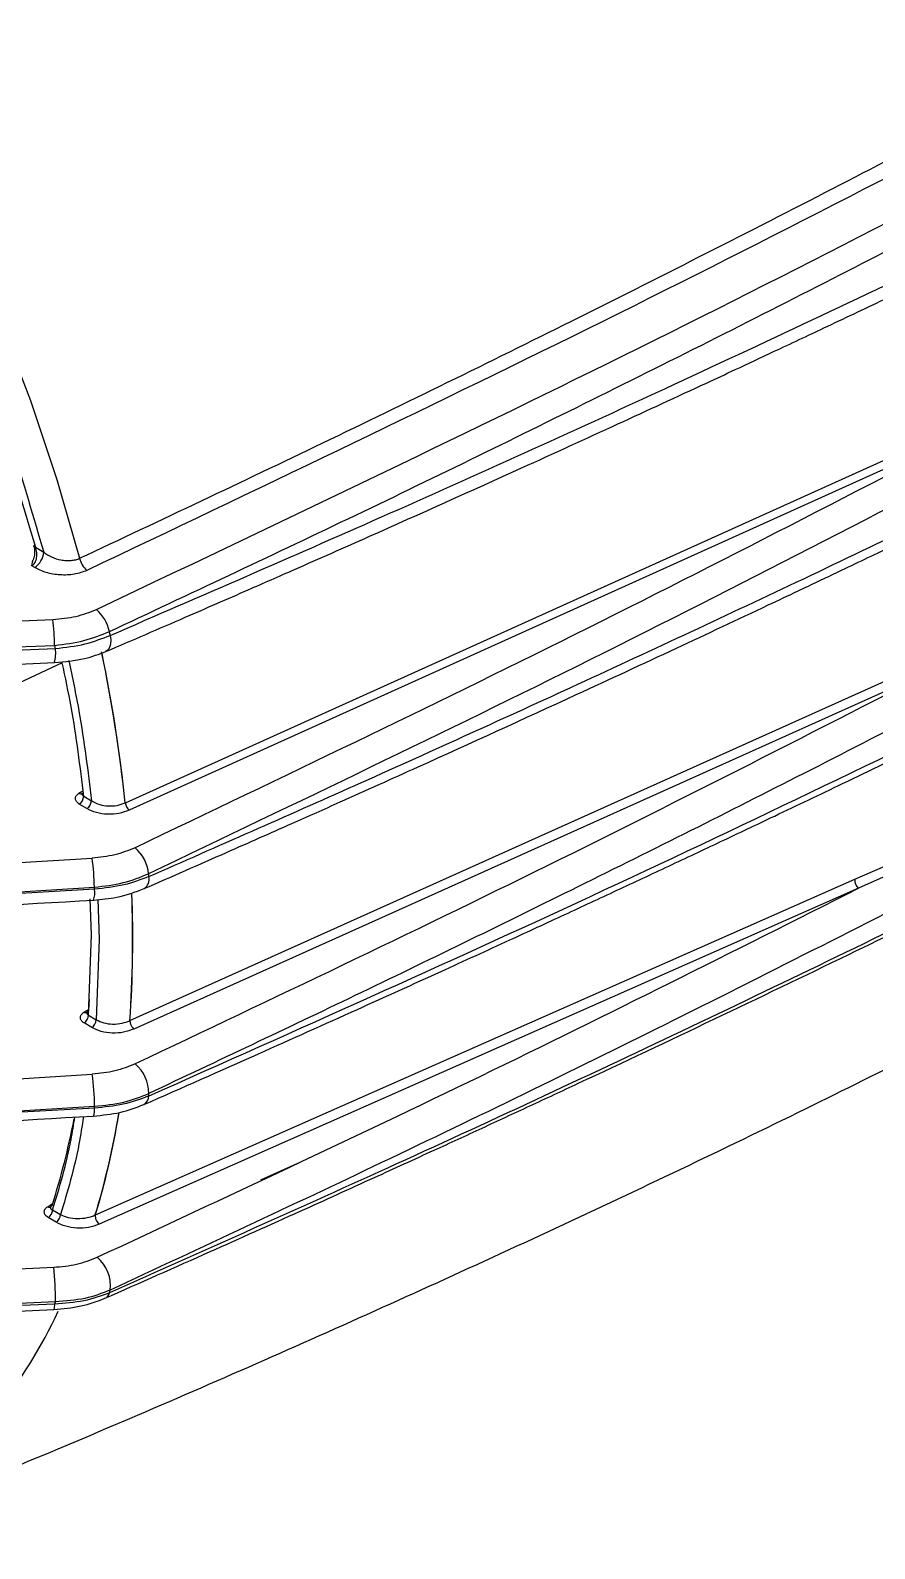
# Model space of a CAD drawing. Extents: x 7 to 135, y 1 to 99.
# Drawn here: x 16.467 to 18.466, y 8.553 to 12.145 of the extents above; entities that cross this region are included whole.
import ezdxf

# ---------------------------------------------------------------- set-up
doc = ezdxf.new("R2010")
doc.units = 0
doc.header["$MEASUREMENT"] = 0
doc.layers.add('OBJECT', color=7, linetype='CONTINUOUS')

msp = doc.modelspace()

# ---------------------------------------------------------------- linework, layer by layer
at = {"layer": 'OBJECT'}
for p, q in [((16.692, 10.3174), (18.7625, 11.252)), ((18.7714, 11.2346), (16.7009, 10.3001)), ((16.4793, 10.9222), (16.4986, 10.9106)), ((16.4709, 10.8781), (16.4731, 10.8908)), ((16.4773, 10.8742), (16.4709, 10.8781)), ((15.5264, 10.7092), (16.5206, 10.7514)), ((15.5298, 10.6509), (16.5246, 10.6901)), ((15.5317, 10.6444), (16.5264, 10.6826)), ((16.7029, 9.8021), (18.6375, 10.6713)), ((16.5427, 10.6489), (15.5492, 10.1844)), ((18.6465, 10.6516), (16.7119, 9.7822)), ((16.5822, 10.34), (16.5916, 10.3459)), ((16.601, 10.3039), (16.5828, 10.3147)), ((16.5888, 10.3401), (16.5897, 10.3396)), ((16.5934, 10.3329), (16.6116, 10.322)), ((18.4193, 10.1369), (18.6357, 10.2312)), ((18.6418, 10.2117), (18.428, 10.1152)), ((15.6444, 10.1275), (16.6133, 10.1866)), ((16.6211, 9.3423), (18.4193, 10.1369)), ((15.6497, 10.0596), (16.6186, 10.1179)), ((16.619, 10.113), (15.6498, 10.059)), ((18.428, 10.1152), (16.6297, 9.3201)), ((16.6118, 10.005), (16.6088, 10.0902)), ((16.6266, 10.0886), (16.6298, 9.9946)), ((16.6049, 9.8148), (16.6118, 10.005)), ((16.6298, 9.9946), (16.623, 9.804)), ((16.6065, 9.8523), (16.6047, 9.8268)), ((16.5939, 9.8218), (16.6048, 9.8285)), ((16.6049, 9.8148), (16.623, 9.804)), ((16.6124, 9.7859), (16.5943, 9.7967)), ((16.7027, 9.802), (16.7027, 9.8011)), ((16.7029, 9.8012), (16.7029, 9.8021)), ((15.6445, 9.6163), (16.6137, 9.6752)), ((16.6186, 9.5952), (15.6497, 9.5394)), ((15.6498, 9.5399), (16.619, 9.5996)), ((17.1068, 9.4672), (17.0117, 9.4246)), ((16.5081, 9.3618), (16.5199, 9.369)), ((16.5199, 9.3544), (16.5386, 9.3432)), ((16.6209, 9.3422), (16.6206, 9.339)), ((16.6208, 9.3391), (16.6211, 9.3423)), ((16.528, 9.325), (16.5093, 9.3362)), ((15.5284, 9.1744), (16.5223, 9.2185)), ((16.5246, 9.1315), (15.5296, 9.0865)), ((16.5264, 9.137), (15.5317, 9.0908))]:
    msp.add_line(p, q, dxfattribs=at)
at = {"layer": 'OBJECT', "flags": 128}
for points in [[(14.7243, 13.5876), (14.8685, 13.4876), (15.0113, 13.3771), (15.1522, 13.2565), (15.2904, 13.1265), (15.4254, 12.9876), (15.5564, 12.8405), (15.6829, 12.6858), (15.8043, 12.5244), (15.92, 12.3569), (16.0295, 12.1841), (16.1323, 12.0068), (16.2279, 11.8259), (16.3159, 11.6421), (16.3958, 11.4564), (16.4673, 11.2696), (16.53, 11.0825), (16.5837, 10.8961)], [(16.4793, 10.9222), (16.4775, 10.9226), (16.4763, 10.9232), (16.4756, 10.924), (16.4753, 10.9249), (16.4757, 10.926), (16.4766, 10.9272), (16.4773, 10.9279)], [(16.6563, 10.7137), (16.6575, 10.7029), (16.657, 10.6932), (16.6548, 10.6852), (16.6511, 10.6792), (16.6461, 10.6756)], [(16.6047, 9.8268), (16.6044, 9.8248), (16.6037, 9.823), (16.6027, 9.8217), (16.6013, 9.8208), (16.5997, 9.8203), (16.5979, 9.8203), (16.596, 9.8208), (16.5939, 9.8218)]]:
    msp.add_lwpolyline(points, dxfattribs=at)
at = {"layer": 'OBJECT'}
for centre, radius, start, end in [((16.4518, 10.9136), 0.0469, 302.9821, 356.3245), ((16.6354, 10.9076), 0.0529, 192.5832, 229.5118), ((15.9059, 10.6806), 0.6188, 0.8778, 6.5723), ((16.5629, 10.7043), 0.0931, 11.4602, 49.4008), ((12.3911, 9.7149), 4.3805, 13.1801, 13.302), ((12.3404, 9.6884), 4.3025, 13.3595, 13.4619), ((16.4363, 10.671), 0.0908, 346.2758, 7.3505), ((13.0112, 9.9238), 3.7015, 6.1021, 11.7042), ((13.0418, 9.9286), 3.6708, 6.0795, 11.6626), ((16.5868, 10.3467), 0.0081, 234.7177, 287.4792), ((16.57, 10.3344), 0.0235, 303.0907, 356.3167), ((16.5882, 10.3235), 0.0235, 303.0908, 356.3167), ((16.6544, 10.1402), 0.0933, 5.8364, 49.5591), ((16.1065, 10.1127), 0.5121, 0.5777, 8.2984), ((16.7218, 10.1368), 0.0267, 303.1638, 13.6533), ((13.3162, 9.8617), 3.4431, 4.6877, 4.7986), ((18.4452, 10.1346), 0.0259, 174.8825, 228.6871), ((16.5693, 10.1046), 0.0504, 339.8744, 9.5505), ((13.2594, 9.833), 3.3712, 4.7642, 4.8471), ((13.9232, 9.994), 2.7861, 356.0479, 2.2631), ((13.9522, 9.9937), 2.7574, 356.0161, 2.2567), ((16.5815, 9.8163), 0.0235, 303.0905, 356.3168), ((16.5996, 9.8055), 0.0235, 303.0903, 356.317), ((16.7091, 9.7876), 0.0158, 113.0133, 113.9686), ((16.1049, 9.6012), 0.5141, 359.8232, 8.2684), ((16.6565, 9.6301), 0.0912, 359.7368, 49.7768), ((14.1999, 9.8604), 2.5582, 354.6894, 354.8246), ((16.5841, 9.5899), 0.0349, 337.0598, 8.8431), ((14.1266, 9.8295), 2.5029, 354.6301, 354.7311), ((16.7255, 9.6226), 0.0217, 298.8731, 2.8357), ((14.7922, 9.9134), 1.8114, 342.3601, 349.0582), ((14.7616, 9.901), 1.9414, 343.2731, 350.5533), ((14.7627, 9.9008), 1.9406, 343.2722, 350.5029), ((16.5129, 9.3686), 0.00829, 235.172, 285.696), ((16.4965, 9.3559), 0.0235, 303.0904, 356.3169), ((16.5152, 9.3447), 0.0235, 303.0905, 356.3168), ((16.6259, 9.3304), 0.0128, 111.7928, 112.9522), ((16.5697, 9.1751), 0.0872, 353.0165, 50.2446), ((15.8921, 9.1457), 0.6344, 359.2103, 6.591), ((14.9373, 9.7162), 1.8054, 341.9855, 342.2059), ((16.4972, 9.1285), 0.0276, 339.0537, 6.3797), ((14.8517, 9.685), 1.7621, 341.6963, 341.8819), ((16.6366, 9.1616), 0.0179, 292.9432, 347.9643), ((15.4688, 9.61), 1.1738, 308.0178, 335.0355)]:
    msp.add_arc(centre, radius, start, end, dxfattribs=at)
for points, knots in [([(14.6888, 13.5159), (14.7524, 13.4722), (14.8807, 13.384), (15.0715, 13.2263), (15.2609, 13.0492), (15.4464, 12.8521), (15.6254, 12.6373), (15.7947, 12.408), (15.952, 12.1672), (16.0954, 11.9179), (16.2228, 11.6645), (16.3329, 11.4105), (16.4265, 11.1587), (16.4747, 10.9929), (16.4986, 10.9106)], [0, 0, 0, 0, 0.080321, 0.16194, 0.244772, 0.329378, 0.414487, 0.5, 0.585518, 0.670628, 0.755228, 0.838066, 0.919682, 1, 1, 1, 1]), ([(15.6143, 12.6226), (15.6782, 12.538), (15.8063, 12.3681), (15.98, 12.0933), (16.1378, 11.8072), (16.275, 11.5133), (16.3919, 11.2167), (16.4502, 11.0201), (16.4793, 10.9222)], [0, 0, 0, 0, 0.165461, 0.332207, 0.5, 0.667784, 0.834534, 1, 1, 1, 1]), ([(16.5837, 10.8961), (16.7762, 10.9867), (17.1681, 11.1713), (17.7566, 11.4602), (18.3421, 11.7564), (18.9184, 12.0588), (19.3158, 12.2714), (19.5225, 12.3869), (19.5438, 12.3989)], [0, 0, 0, 0, 0.1891529, 0.3851664, 0.5880463, 0.7814733, 0.9774271, 1, 1, 1, 1]), ([(19.5743, 12.3813), (19.3641, 12.2647), (18.7814, 11.9415), (17.7923, 11.4347), (16.9979, 11.0564), (16.601, 10.8674)], [0, 0, 0, 0, 0.220185, 0.61043, 1, 1, 1, 1]), ([(16.6235, 10.775), (17.029, 10.9677), (17.8404, 11.3533), (18.8545, 11.8723), (19.4531, 12.2041), (19.6716, 12.3251)], [0, 0, 0, 0, 0.388118, 0.776745, 1, 1, 1, 1]), ([(16.6541, 10.7228), (16.843, 10.8114), (17.2273, 10.9916), (17.8042, 11.2734), (18.3781, 11.5621), (18.9437, 11.8566), (19.4031, 12.1017), (19.6744, 12.2526), (19.7639, 12.3024)], [0, 0, 0, 0, 0.176451, 0.358939, 0.547468, 0.727662, 0.91017, 1, 1, 1, 1]), ([(16.6563, 10.7137), (16.8711, 10.8068), (17.3131, 10.9982), (17.9836, 11.3016), (18.4343, 11.5152), (18.6657, 11.6248)], [0, 0, 0, 0, 0.315, 0.648332, 1, 1, 1, 1]), ([(16.6461, 10.6756), (16.7088, 10.7026), (16.8213, 10.751), (16.9699, 10.8158), (17.0854, 10.8665), (17.1812, 10.9088), (17.361, 10.9885), (17.5873, 11.0901), (17.8527, 11.2113), (18.021, 11.289), (18.1443, 11.3464), (18.2371, 11.3898), (18.3547, 11.4451), (18.4969, 11.5124), (18.5996, 11.5616), (18.6551, 11.5882)], [0, 0, 0, 0, 0.091691, 0.164514, 0.218476, 0.261777, 0.30597, 0.484367, 0.5981, 0.703041, 0.737311, 0.783982, 0.843319, 0.915325, 1, 1, 1, 1]), ([(18.7714, 11.2346), (18.4344, 11.06), (17.7603, 10.7106), (17.0634, 10.3777), (16.7149, 10.2112)], [0, 0, 0, 0, 0.499931, 1, 1, 1, 1]), ([(18.8301, 11.1871), (18.4865, 11.0088), (17.8038, 10.6546), (17.0978, 10.3172), (16.7471, 10.1497)], [0, 0, 0, 0, 0.50338, 1, 1, 1, 1]), ([(16.7477, 10.1431), (16.9106, 10.2147), (17.2462, 10.3621), (17.7572, 10.5944), (18.2916, 10.8432), (18.6517, 11.0171), (18.8363, 11.1063)], [0, 0, 0, 0, 0.22962, 0.472827, 0.72962, 1, 1, 1, 1]), ([(16.7363, 10.1144), (16.8015, 10.143), (16.9185, 10.1942), (17.073, 10.2627), (17.1931, 10.3162), (17.2927, 10.3609), (17.4796, 10.4452), (17.7149, 10.5525), (17.9908, 10.6805), (18.1657, 10.7626), (18.2938, 10.8232), (18.3903, 10.869), (18.5125, 10.9274), (18.6603, 10.9985), (18.7671, 11.0504), (18.8247, 11.0784)], [0, 0, 0, 0, 0.09169, 0.164513, 0.218477, 0.261778, 0.305971, 0.48437, 0.598102, 0.703044, 0.737312, 0.783982, 0.843318, 0.915323, 1, 1, 1, 1]), ([(16.4709, 10.8781), (16.4722, 10.8791), (16.4748, 10.8811), (16.478, 10.8855), (16.4806, 10.891), (16.4826, 10.8992), (16.4829, 10.9102), (16.4805, 10.9182), (16.4793, 10.9222)], [0, 0, 0, 0, 0.115729, 0.237005, 0.365058, 0.500933, 0.749862, 1, 1, 1, 1]), ([(16.4754, 10.9243), (16.4762, 10.9198), (16.4779, 10.911), (16.4766, 10.8989), (16.4737, 10.8931), (16.4726, 10.8911)], [0, 0, 0, 0, 0.402242, 0.791314, 1, 1, 1, 1]), ([(16.4986, 10.9106), (16.5046, 10.9066), (16.5165, 10.8986), (16.5357, 10.8926), (16.5517, 10.8906), (16.5636, 10.8909), (16.5745, 10.8925), (16.5807, 10.8949), (16.5837, 10.8961)], [0, 0, 0, 0, 0.250259, 0.499689, 0.634038, 0.761572, 0.8832, 1, 1, 1, 1]), ([(16.601, 10.8674), (16.5913, 10.8638), (16.5719, 10.8568), (16.537, 10.8558), (16.5037, 10.8612), (16.4861, 10.8699), (16.4773, 10.8742)], [0, 0, 0, 0, 0.2497048, 0.4994827, 0.7493641, 1, 1, 1, 1]), ([(16.5206, 10.7514), (16.5392, 10.7531), (16.5764, 10.7564), (16.6078, 10.7688), (16.6235, 10.775)], [0, 0, 0, 0, 0.4986885, 1, 1, 1, 1]), ([(16.6436, 9.1451), (16.7268, 9.1819), (16.8813, 9.2501), (17.094, 9.3456), (17.2705, 9.4257), (17.4141, 9.4913), (17.5366, 9.5478), (17.6504, 9.6005), (17.8337, 9.6861), (18.0861, 9.8052), (18.3893, 9.9508), (18.6733, 10.0896), (18.9306, 10.2171), (19.1301, 10.3173), (19.2839, 10.3954), (19.4104, 10.46), (19.5668, 10.5404), (19.7527, 10.6371), (19.901, 10.7147), (19.9867, 10.7604), (20.0011, 10.7681)], [0, 0, 0, 0, 0.0716549, 0.133072, 0.1842613, 0.2252304, 0.2583967, 0.2915069, 0.3251454, 0.4197217, 0.5146636, 0.5952211, 0.6745814, 0.7469768, 0.7764192, 0.8149243, 0.8627754, 0.9199758, 0.9865308, 1, 1, 1, 1]), ([(20.0011, 10.776), (19.7962, 10.6683), (19.3739, 10.4465), (18.7166, 10.1172), (18.0333, 9.7866), (17.3454, 9.4656), (16.8814, 9.2591), (16.6541, 9.1579)], [0, 0, 0, 0, 0.190637, 0.392769, 0.598173, 0.803117, 1, 1, 1, 1]), ([(16.5246, 10.6901), (16.5484, 10.693), (16.5953, 10.6988), (16.6347, 10.7149), (16.6541, 10.7228)], [0, 0, 0, 0, 0.506802, 1, 1, 1, 1]), ([(16.5264, 10.6826), (16.5503, 10.6854), (16.5972, 10.6911), (16.6368, 10.7063), (16.6563, 10.7137)], [0, 0, 0, 0, 0.50905, 1, 1, 1, 1]), ([(16.5246, 10.6494), (16.5488, 10.6516), (16.5922, 10.6555), (16.6296, 10.6694), (16.6461, 10.6756)], [0, 0, 0, 0, 0.559422, 1, 1, 1, 1]), ([(15.5302, 10.6082), (15.6803, 10.614), (16.0119, 10.6266), (16.3432, 10.6413), (16.5246, 10.6494)], [0, 0, 0, 0, 0.452475, 1, 1, 1, 1]), ([(16.5934, 10.3329), (16.5851, 10.4031), (16.5727, 10.507), (16.55, 10.6141), (16.5427, 10.6489)], [0, 0, 0, 0, 0.676025, 1, 1, 1, 1]), ([(16.5581, 10.654), (16.5665, 10.614), (16.5903, 10.5014), (16.6033, 10.3923), (16.6116, 10.322)], [0, 0, 0, 0, 0.35548, 1, 1, 1, 1]), ([(18.6465, 10.6516), (18.3295, 10.4893), (17.6958, 10.1647), (17.0421, 9.8546), (16.7154, 9.6997)], [0, 0, 0, 0, 0.500229, 1, 1, 1, 1]), ([(18.8363, 10.6642), (18.6517, 10.5684), (18.2916, 10.3817), (17.7572, 10.1145), (17.2462, 9.865), (16.9106, 9.7066), (16.7477, 9.6296)], [0, 0, 0, 0, 0.27038, 0.527173, 0.77038, 1, 1, 1, 1]), ([(16.736, 9.6036), (16.8264, 9.6435), (16.9955, 9.7181), (17.2299, 9.8233), (17.4282, 9.9132), (17.5918, 9.9881), (17.7304, 10.0521), (17.856, 10.1104), (17.979, 10.1679), (18.1035, 10.2265), (18.2407, 10.2915), (18.4027, 10.3688), (18.5993, 10.4635), (18.7416, 10.533), (18.8188, 10.5707)], [0, 0, 0, 0, 0.127673, 0.238652, 0.332946, 0.410559, 0.472851, 0.532128, 0.591338, 0.650482, 0.712496, 0.790612, 0.886445, 1, 1, 1, 1]), ([(16.7471, 9.6236), (17.0978, 9.7798), (17.8038, 10.0943), (18.4865, 10.4245), (18.8301, 10.5906)], [0, 0, 0, 0, 0.49662, 1, 1, 1, 1]), ([(16.5828, 10.3147), (16.5804, 10.3166), (16.5754, 10.3203), (16.5732, 10.3273), (16.575, 10.3344), (16.5798, 10.3382), (16.5822, 10.34)], [0, 0, 0, 0, 0.250073, 0.499952, 0.749382, 1, 1, 1, 1]), ([(16.5889, 10.3402), (16.589, 10.3393), (16.5893, 10.3376), (16.5909, 10.3351), (16.5925, 10.3337), (16.5934, 10.3329)], [0, 0, 0, 0, 0.3381521, 0.6351799, 1, 1, 1, 1]), ([(16.6116, 10.322), (16.618, 10.3188), (16.6295, 10.3129), (16.6515, 10.3095), (16.6732, 10.3104), (16.6856, 10.315), (16.6917, 10.3173)], [0, 0, 0, 0, 0.275543, 0.500051, 0.755367, 1, 1, 1, 1]), ([(16.692, 10.3174), (16.6922, 10.3158), (16.6927, 10.3126), (16.6949, 10.3076), (16.6977, 10.303), (16.6999, 10.301), (16.7009, 10.3001)], [0, 0, 0, 0, 0.241912, 0.499999, 0.758085, 1, 1, 1, 1]), ([(16.7009, 10.3001), (16.6931, 10.2971), (16.6776, 10.2913), (16.6497, 10.2897), (16.6224, 10.2935), (16.6082, 10.3004), (16.601, 10.3039)], [0, 0, 0, 0, 0.249736, 0.499486, 0.749259, 1, 1, 1, 1]), ([(16.7149, 10.2112), (16.6993, 10.2049), (16.6684, 10.1924), (16.6316, 10.1886), (16.6133, 10.1866)], [0, 0, 0, 0, 0.501551, 1, 1, 1, 1]), ([(16.6186, 10.1179), (16.642, 10.1206), (16.6886, 10.1259), (16.7277, 10.1418), (16.7471, 10.1497)], [0, 0, 0, 0, 0.503406, 1, 1, 1, 1]), ([(16.7477, 10.1431), (16.7286, 10.1357), (16.6894, 10.1207), (16.6428, 10.1156), (16.619, 10.113)], [0, 0, 0, 0, 0.488528, 1, 1, 1, 1]), ([(18.6657, 10.1443), (18.4343, 10.0264), (17.9836, 9.7969), (17.3131, 9.4706), (16.8711, 9.2646), (16.6563, 9.1645)], [0, 0, 0, 0, 0.351668, 0.685, 1, 1, 1, 1]), ([(16.6166, 10.0873), (16.6353, 10.089), (16.6782, 10.093), (16.7154, 10.1067), (16.7363, 10.1144)], [0, 0, 0, 0, 0.436516, 1, 1, 1, 1]), ([(16.6255, 9.2422), (16.9296, 9.384), (17.5394, 9.6684), (18.1313, 9.966), (18.428, 10.1152)], [0, 0, 0, 0, 0.4987517, 1, 1, 1, 1]), ([(15.6474, 10.0324), (15.7936, 10.0406), (16.1167, 10.0588), (16.4397, 10.0772), (16.6166, 10.0873)], [0, 0, 0, 0, 0.452472, 1, 1, 1, 1]), ([(15.9566, 8.5527), (16.1428, 8.6281), (16.5305, 8.7852), (17.1153, 9.0385), (17.7116, 9.3094), (18.2895, 9.5843), (18.6659, 9.7746), (18.8469, 9.8661)], [0, 0, 0, 0, 0.190242, 0.396208, 0.602397, 0.808775, 1, 1, 1, 1]), ([(16.5943, 9.7967), (16.5919, 9.7985), (16.587, 9.8021), (16.5848, 9.8092), (16.5868, 9.8162), (16.5916, 9.8199), (16.5939, 9.8218)], [0, 0, 0, 0, 0.250044, 0.499886, 0.749259, 1, 1, 1, 1]), ([(16.6047, 9.8268), (16.6035, 9.8259), (16.6011, 9.824), (16.6002, 9.8207), (16.6011, 9.818), (16.6028, 9.8161), (16.6042, 9.8152), (16.6049, 9.8148)], [0, 0, 0, 0, 0.247048, 0.499453, 0.726375, 0.857452, 1, 1, 1, 1]), ([(16.7119, 9.7822), (16.7042, 9.7793), (16.6887, 9.7735), (16.661, 9.7719), (16.6337, 9.7755), (16.6195, 9.7824), (16.6124, 9.7859)], [0, 0, 0, 0, 0.249768, 0.499525, 0.749279, 1, 1, 1, 1]), ([(16.623, 9.804), (16.6287, 9.8014), (16.6401, 9.796), (16.6622, 9.7933), (16.6845, 9.795), (16.6968, 9.7998), (16.7027, 9.802)], [0, 0, 0, 0, 0.250493, 0.500021, 0.76271, 1, 1, 1, 1]), ([(16.7029, 9.8012), (16.7031, 9.7996), (16.7033, 9.7971), (16.7044, 9.7934), (16.7056, 9.7906), (16.7071, 9.7879), (16.7091, 9.7849), (16.7108, 9.7833), (16.7119, 9.7822)], [0, 0, 0, 0, 0.242729, 0.372404, 0.504164, 0.635316, 0.763247, 1, 1, 1, 1]), ([(16.7154, 9.6997), (16.6998, 9.6934), (16.6688, 9.6809), (16.632, 9.6771), (16.6137, 9.6752)], [0, 0, 0, 0, 0.50157, 1, 1, 1, 1]), ([(16.619, 9.5996), (16.6428, 9.6019), (16.6894, 9.6064), (16.7286, 9.622), (16.7477, 9.6296)], [0, 0, 0, 0, 0.5114722, 1, 1, 1, 1]), ([(16.6162, 9.5763), (16.6377, 9.5784), (16.6807, 9.5827), (16.7175, 9.5966), (16.736, 9.6036)], [0, 0, 0, 0, 0.498801, 1, 1, 1, 1]), ([(16.7471, 9.6236), (16.7277, 9.6163), (16.6886, 9.6016), (16.642, 9.5974), (16.6186, 9.5952)], [0, 0, 0, 0, 0.496594, 1, 1, 1, 1]), ([(15.6474, 9.5212), (15.7935, 9.5295), (16.1165, 9.5477), (16.4394, 9.5662), (16.6162, 9.5763)], [0, 0, 0, 0, 0.452489, 1, 1, 1, 1]), ([(16.5199, 9.3544), (16.5362, 9.4083), (16.5575, 9.4784), (16.5697, 9.5559), (16.5725, 9.5738)], [0, 0, 0, 0, 0.769397, 1, 1, 1, 1]), ([(16.5929, 9.575), (16.5895, 9.5531), (16.5769, 9.4713), (16.5548, 9.3974), (16.5386, 9.3432)], [0, 0, 0, 0, 0.267426, 1, 1, 1, 1]), ([(16.5093, 9.3362), (16.5068, 9.3381), (16.5018, 9.3418), (16.4992, 9.3489), (16.5008, 9.3548), (16.5043, 9.3591), (16.5068, 9.3609), (16.5081, 9.3618)], [0, 0, 0, 0, 0.249852, 0.499444, 0.748664, 0.874856, 1, 1, 1, 1]), ([(16.5184, 9.3645), (16.5178, 9.364), (16.5165, 9.3631), (16.5152, 9.3617), (16.5145, 9.3601), (16.5146, 9.3591), (16.5146, 9.3586)], [0, 0, 0, 0, 0.2334824, 0.4761236, 0.730794, 1, 1, 1, 1]), ([(16.5146, 9.3586), (16.5149, 9.3579), (16.5157, 9.3561), (16.5183, 9.355), (16.5199, 9.3544)], [0, 0, 0, 0, 0.420598, 1, 1, 1, 1]), ([(16.5386, 9.3432), (16.5445, 9.3407), (16.5561, 9.3358), (16.5786, 9.3333), (16.6017, 9.3349), (16.6147, 9.3398), (16.6209, 9.3422)], [0, 0, 0, 0, 0.250636, 0.500302, 0.760651, 1, 1, 1, 1]), ([(16.6297, 9.3201), (16.6217, 9.3172), (16.6058, 9.3115), (16.5773, 9.3103), (16.5497, 9.3144), (16.5353, 9.3215), (16.528, 9.325)], [0, 0, 0, 0, 0.24967, 0.499418, 0.749229, 1, 1, 1, 1]), ([(16.6208, 9.3391), (16.621, 9.3374), (16.6212, 9.3349), (16.6224, 9.3311), (16.624, 9.3274), (16.6264, 9.3233), (16.6287, 9.3211), (16.6297, 9.3201)], [0, 0, 0, 0, 0.251185, 0.3833, 0.515924, 0.770772, 1, 1, 1, 1]), ([(16.5223, 9.2185), (16.5409, 9.2202), (16.5781, 9.2236), (16.6097, 9.236), (16.6255, 9.2422)], [0, 0, 0, 0, 0.4986045, 1, 1, 1, 1]), ([(16.6563, 9.1645), (16.6368, 9.157), (16.5972, 9.1418), (16.5503, 9.1386), (16.5264, 9.137)], [0, 0, 0, 0, 0.49095, 1, 1, 1, 1]), ([(16.523, 9.1186), (16.5447, 9.1205), (16.5883, 9.1244), (16.6257, 9.1384), (16.6446, 9.1455)], [0, 0, 0, 0, 0.4977273, 1, 1, 1, 1]), ([(16.6541, 9.1579), (16.6347, 9.1507), (16.5953, 9.1362), (16.5484, 9.1331), (16.5246, 9.1315)], [0, 0, 0, 0, 0.4931978, 1, 1, 1, 1]), ([(15.5283, 9.0756), (15.6784, 9.0816), (16.0101, 9.0949), (16.3415, 9.1102), (16.523, 9.1186)], [0, 0, 0, 0, 0.452528, 1, 1, 1, 1])]:
    msp.add_open_spline(points, degree=3, knots=knots, dxfattribs=at)

doc.saveas('drawing.dxf')
